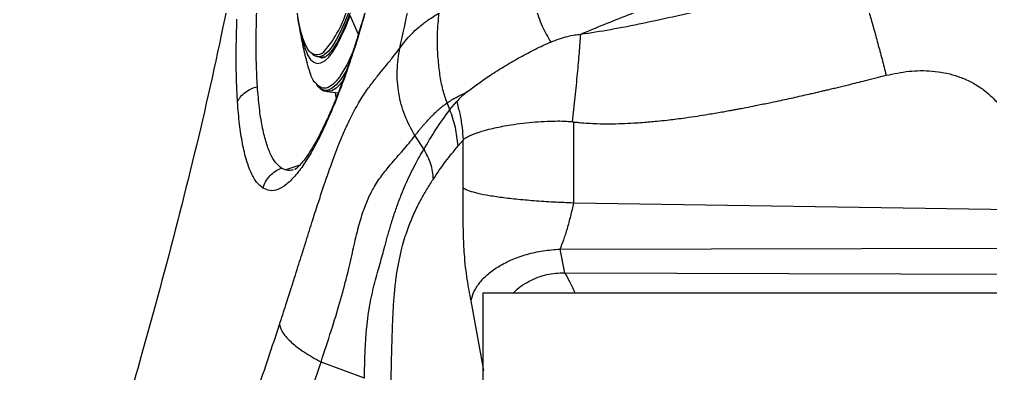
# Model space of a CAD drawing. Extents: x 832 to 912, y 781 to 934.
# Drawn here: x 899.07 to 907.3, y 834.83 to 837.83 of the extents above; entities that cross this region are included whole.
import ezdxf

# ---------------------------------------------------------------- set-up
doc = ezdxf.new("R2010")
doc.units = 0
doc.header["$MEASUREMENT"] = 0
doc.layers.add('1', color=4, linetype='Continuous')

# ---------------------------------------------------------------- blocks, each defined once
blk = doc.blocks.new('2026 SOVEREIGN HL')
at = {"layer": '1', "color": 3, "linetype": 'Continuous', "lineweight": 25}
for p, q in [((70.2113, 40.6094), (70.1414, 40.7713)), ((69.8639, 40.4219), (69.9105, 40.4153)), ((69.9018, 40.4124), (69.9048, 40.412)), ((69.9111, 40.4193), (69.9288, 40.419)), ((69.9465, 40.1269), (70.0405, 40.1153)), ((69.9487, 40.1267), (69.9465, 40.1269)), ((70.0248, 40.0755), (70.0175, 40.1181)), ((70.9863, 39.9737), (70.9627, 40.0296)), ((70.9863, 39.9737), (71.0451, 40.0426)), ((72.0366, 39.1843), (72.0366, 39.8686)), ((70.6908, 39.7522), (70.7659, 39.6351)), ((71.0987, 39.7155), (71.0558, 39.6654)), ((71.0987, 39.3111), (71.0987, 39.7155)), ((69.5914, 39.4631), (69.7178, 39.5046)), ((69.5914, 39.4631), (69.5604, 39.4777)), ((69.679, 39.4705), (69.6733, 39.4684)), ((72.037, 39.1843), (75.8203, 39.1254)), ((71.9206, 38.7907), (75.9598, 38.7993)), ((71.9606, 38.591), (71.9206, 38.7907)), ((71.9606, 38.591), (76.1752, 38.5783)), ((71.2749, 37.7638), (71.1667, 38.3543)), ((70.2628, 37.6978), (69.895, 37.8345))]:
    blk.add_line(p, q, dxfattribs=at)
at = {"layer": '1', "color": 3, "linetype": 'Continuous', "lineweight": 25, "flags": 128}
for points in [[(69.7985, 40.4668), (69.7873, 40.4806), (69.7629, 40.5222), (69.7408, 40.5775), (69.7211, 40.646), (69.7039, 40.7273), (69.6894, 40.8209), (69.684, 40.8641)], [(70.1355, 40.8118), (70.0982, 40.717), (70.0612, 40.6346), (70.0248, 40.5651), (69.9892, 40.5089), (69.9545, 40.4663), (69.9223, 40.4385)], [(69.781, 40.4373), (69.7816, 40.4361), (69.8068, 40.3987), (69.8341, 40.3749), (69.8632, 40.3649), (69.894, 40.3687), (69.9264, 40.3864), (69.9601, 40.4178), (69.9949, 40.4627), (70.0307, 40.5209), (70.0671, 40.592), (70.1041, 40.6756), (70.1414, 40.7713)], [(69.8817, 40.4194), (69.9002, 40.4127), (69.9018, 40.4124)], [(70.1167, 40.317), (70.0972, 40.2826), (70.0602, 40.2263), (70.0241, 40.1834), (69.9893, 40.1539), (69.9558, 40.1381), (69.9239, 40.1361), (69.8937, 40.1479), (69.8688, 40.1695)], [(70.0812, 40.2183), (70.0582, 40.1894), (70.022, 40.154), (69.9871, 40.133), (69.9539, 40.1264), (69.9487, 40.1267)]]:
    blk.add_lwpolyline(points, dxfattribs=at)
at = {"layer": '1', "color": 3, "linetype": 'Continuous', "lineweight": 25}
for centre, radius, start, end in [((70.9939, 40.9319), 1.3099, 182.74125, 202.18347), ((69.1802, 41.1001), 0.9766, 320.29437, 343.67738), ((69.8613, 40.5243), 0.0852, 222.50808, 325.55311), ((69.8748, 40.5027), 0.0799, 215.28918, 306.52931)]:
    blk.add_arc(centre, radius, start, end, dxfattribs=at)
for points, knots in [([(75.5245, 42.2897), (75.6075, 42.2931), (75.7676, 42.2996), (76.003, 42.2773), (76.2248, 42.2278), (76.433, 42.1483), (76.6251, 42.0421), (76.7999, 41.9124), (76.9566, 41.7626), (77.0945, 41.5962), (77.2127, 41.416), (77.3104, 41.2254), (77.3883, 41.026), (77.4375, 40.8503), (77.4676, 40.7012), (77.4856, 40.5818), (77.4984, 40.4616), (77.5068, 40.3408), (77.5113, 40.2193), (77.5128, 40.0969), (77.5129, 40.0152), (77.5129, 39.9743)], [0, 0, 0, 0, 0.071056, 0.137214, 0.201963, 0.265174, 0.327507, 0.389426, 0.451176, 0.512806, 0.574225, 0.635453, 0.696013, 0.757346, 0.7915, 0.82633, 0.86075, 0.89505, 0.930069, 0.964887, 1, 1, 1, 1]), ([(75.5502, 41.6424), (75.5902, 41.6405), (75.6772, 41.6363), (75.8069, 41.6185), (75.9383, 41.5904), (76.0648, 41.5524), (76.1819, 41.5062), (76.2911, 41.4524), (76.3938, 41.3913), (76.4833, 41.3272), (76.5566, 41.2661), (76.6143, 41.2124), (76.669, 41.1559), (76.7223, 41.094), (76.773, 41.0279), (76.8219, 40.956), (76.867, 40.8802), (76.906, 40.8048), (76.9381, 40.7342), (76.9676, 40.6604), (76.9935, 40.5846), (77.0145, 40.5114), (77.0288, 40.4532), (77.0417, 40.3932), (77.0554, 40.3164), (77.0657, 40.2364), (77.0721, 40.1661), (77.0754, 40.1168), (77.0777, 40.0692), (77.0792, 40.0217), (77.0795, 39.9901), (77.0797, 39.9743)], [0, 0, 0, 0, 0.047528, 0.103376, 0.155138, 0.206666, 0.259719, 0.304113, 0.35074, 0.401048, 0.434258, 0.463556, 0.494285, 0.527297, 0.560137, 0.59275, 0.630165, 0.664476, 0.693017, 0.721883, 0.758539, 0.787697, 0.811882, 0.829431, 0.860377, 0.904126, 0.924854, 0.943789, 0.96259, 0.981307, 1, 1, 1, 1]), ([(72.0949, 40.612), (72.2276, 40.6672), (72.4922, 40.7774), (72.917, 40.9305), (73.3585, 41.0824), (73.8151, 41.2315), (74.2835, 41.3785), (74.6008, 41.4753), (74.7598, 41.5239)], [0, 0, 0, 0, 0.167617, 0.334316, 0.500448, 0.666701, 0.832922, 1, 1, 1, 1]), ([(69.1976, 41.3253), (69.1194, 40.9398), (68.9632, 40.169), (68.683, 39.0231), (68.3249, 37.6945), (67.8757, 36.1868), (67.5184, 35.0623), (67.3398, 34.4998)], [0, 0, 0, 0, 0.166697, 0.333292, 0.499881, 0.749867, 1, 1, 1, 1]), ([(70.563, 40.4947), (70.5886, 40.6122), (70.6398, 40.8474), (70.6861, 41.0835), (70.7093, 41.2015)], [0, 0, 0, 0, 0.49998, 1, 1, 1, 1]), ([(71.6467, 41.1543), (71.6532, 41.103), (71.6667, 40.9966), (71.7092, 40.8372), (71.7641, 40.6808), (71.816, 40.5895), (71.8412, 40.5453)], [0, 0, 0, 0, 0.240148, 0.498154, 0.756435, 1, 1, 1, 1]), ([(74.43, 41.1398), (74.4965, 41.1557), (74.6297, 41.1876), (74.835, 41.2147), (75.0408, 41.2224), (75.2473, 41.2075), (75.449, 41.1687), (75.646, 41.104), (75.8319, 41.0138), (76.0038, 40.8989), (76.1572, 40.7619), (76.2758, 40.623), (76.3649, 40.4919), (76.4317, 40.3734), (76.4969, 40.2319), (76.5565, 40.0617), (76.6015, 39.868), (76.629, 39.6672), (76.6323, 39.5337), (76.634, 39.4644)], [0, 0, 0, 0, 0.0628718, 0.1258509, 0.1899475, 0.2516498, 0.3154437, 0.3779298, 0.4412952, 0.5044659, 0.5670631, 0.6295404, 0.6714763, 0.7124353, 0.7542463, 0.814346, 0.8775231, 0.9364591, 1, 1, 1, 1]), ([(72.095, 40.612), (72.1792, 40.6248), (72.3538, 40.6515), (72.6255, 40.707), (72.9122, 40.768), (73.3098, 40.8586), (73.8171, 40.9815), (74.2248, 41.0868), (74.43, 41.1398)], [0, 0, 0, 0, 0.1102621, 0.228519, 0.3518098, 0.4785306, 0.7376596, 1, 1, 1, 1]), ([(74.43, 41.1398), (74.4376, 41.1186), (74.4527, 41.0763), (74.4801, 40.992), (74.5101, 40.8944), (74.5427, 40.784), (74.577, 40.6633), (74.6123, 40.5346), (74.6481, 40.4005), (74.6715, 40.3093), (74.6833, 40.2637)], [0, 0, 0, 0, 0.125001, 0.250001, 0.375001, 0.5, 0.625, 0.749998, 0.874999, 1, 1, 1, 1]), ([(70.311, 40.9483), (70.2859, 40.8568), (70.2355, 40.6735), (70.1562, 40.4217), (70.0753, 40.1893), (69.9934, 39.9801), (69.9114, 39.7956), (69.8302, 39.6377), (69.7504, 39.5072), (69.673, 39.4054), (69.5987, 39.3333), (69.5284, 39.2925), (69.4623, 39.2804), (69.4229, 39.2986), (69.4032, 39.3077)], [0, 0, 0, 0, 0.083264, 0.166713, 0.250006, 0.333427, 0.416595, 0.499998, 0.583318, 0.666771, 0.749993, 0.833261, 0.916748, 1, 1, 1, 1]), ([(70.3126, 40.9636), (70.2982, 40.9104), (70.2731, 40.8177), (70.2399, 40.7038), (70.2154, 40.6224), (70.1959, 40.5595), (70.171, 40.4808), (70.1375, 40.3796), (70.0968, 40.2632), (70.0551, 40.151), (70.0152, 40.0503), (69.979, 39.9642), (69.9433, 39.8841), (69.91, 39.8137), (69.8747, 39.7444), (69.8403, 39.6814), (69.8071, 39.6257), (69.7766, 39.5794), (69.7509, 39.5438), (69.7273, 39.5145), (69.7074, 39.4927), (69.6947, 39.4809), (69.6872, 39.4746), (69.6827, 39.4711), (69.679, 39.4685), (69.6764, 39.467), (69.6745, 39.4659), (69.6733, 39.4654), (69.673, 39.4653), (69.6729, 39.4652)], [0, 0, 0, 0, 0.0582262, 0.1016376, 0.1304066, 0.1537694, 0.1770817, 0.2265567, 0.2813902, 0.3315309, 0.3839947, 0.4320442, 0.4689864, 0.5207703, 0.5618421, 0.6078561, 0.662018, 0.7017126, 0.7446356, 0.786782, 0.8284724, 0.8691173, 0.8856844, 0.9046302, 0.9239561, 0.9422465, 0.9565568, 0.9727226, 1, 1, 1, 1]), ([(69.3563, 40.168), (69.3528, 40.2335), (69.3458, 40.3645), (69.3442, 40.5862), (69.3487, 40.7483), (69.351, 40.8293)], [0, 0, 0, 0, 0.333333, 0.666666, 1, 1, 1, 1]), ([(69.1878, 40.0391), (69.1849, 40.0906), (69.1791, 40.1937), (69.1761, 40.3646), (69.1767, 40.5453), (69.1806, 40.6748), (69.1826, 40.7395)], [0, 0, 0, 0, 0.2497, 0.499991, 0.750088, 1, 1, 1, 1]), ([(70.1411, 40.7906), (70.135, 40.7744), (70.1175, 40.7276), (70.0887, 40.6582), (70.0553, 40.5868), (70.023, 40.5273), (69.9923, 40.48), (69.9639, 40.4454), (69.939, 40.4232), (69.9193, 40.4131), (69.9097, 40.4108), (69.9047, 40.4125), (69.9034, 40.4129)], [0, 0, 0, 0, 0.061333, 0.176918, 0.292088, 0.406549, 0.519958, 0.631845, 0.741791, 0.850384, 0.96052, 1, 1, 1, 1]), ([(70.563, 40.4947), (70.5777, 40.5139), (70.6086, 40.5545), (70.6579, 40.6119), (70.7211, 40.6706), (70.7989, 40.7311), (70.8634, 40.7722), (70.8961, 40.793)], [0, 0, 0, 0, 0.191641, 0.403212, 0.601513, 0.798227, 1, 1, 1, 1]), ([(70.9627, 40.0296), (70.9503, 40.0668), (70.9241, 40.1453), (70.9013, 40.2723), (70.8837, 40.4289), (70.8769, 40.6043), (70.8899, 40.7326), (70.8961, 40.793)], [0, 0, 0, 0, 0.152141, 0.321111, 0.499026, 0.763849, 1, 1, 1, 1]), ([(69.7049, 40.7119), (69.7054, 40.7079), (69.7128, 40.6525), (69.7337, 40.5486), (69.7569, 40.4384), (69.7738, 40.3796), (69.7766, 40.3698)], [0, 0, 0, 0, 0.035626, 0.493769, 0.915438, 1, 1, 1, 1]), ([(71.8412, 40.5453), (71.8659, 40.555), (71.9121, 40.5732), (71.98, 40.5933), (72.0401, 40.6056), (72.0782, 40.61), (72.095, 40.612)], [0, 0, 0, 0, 0.3176968, 0.5942188, 0.8210875, 1, 1, 1, 1]), ([(72.0251, 39.8699), (72.0331, 39.9402), (72.0491, 40.08), (72.069, 40.2793), (72.0852, 40.4629), (72.0917, 40.5621), (72.0949, 40.612)], [0, 0, 0, 0, 0.251573, 0.500214, 0.748747, 1, 1, 1, 1]), ([(69.5434, 38.151), (69.5616, 38.2069), (69.5949, 38.3096), (69.6395, 38.4493), (69.6759, 38.5645), (69.7064, 38.6614), (69.7365, 38.7575), (69.7759, 38.8836), (69.823, 39.0335), (69.8738, 39.1916), (69.931, 39.3643), (69.995, 39.5465), (70.0497, 39.6869), (70.0868, 39.7747), (70.11, 39.8272), (70.1334, 39.8774), (70.157, 39.9252), (70.1803, 39.9697), (70.2204, 40.0418), (70.2735, 40.1253), (70.3362, 40.2101), (70.3941, 40.2826), (70.452, 40.3533), (70.508, 40.4227), (70.5455, 40.4718), (70.563, 40.4947)], [0, 0, 0, 0, 0.038963, 0.071497, 0.097369, 0.119303, 0.139337, 0.16483, 0.208466, 0.246863, 0.281901, 0.342217, 0.399902, 0.419817, 0.440616, 0.46334, 0.485824, 0.509207, 0.533531, 0.610954, 0.687669, 0.764098, 0.837396, 0.924066, 1, 1, 1, 1]), ([(70.6908, 39.7522), (70.6598, 39.8088), (70.5978, 39.922), (70.5493, 40.1102), (70.5326, 40.3037), (70.5529, 40.431), (70.563, 40.4947)], [0, 0, 0, 0, 0.250066, 0.500088, 0.750061, 1, 1, 1, 1]), ([(71.136, 40.1256), (71.1641, 40.1473), (71.2204, 40.1906), (71.3302, 40.2656), (71.4511, 40.3423), (71.5792, 40.417), (71.707, 40.4859), (71.7974, 40.5259), (71.8412, 40.5453)], [0, 0, 0, 0, 0.173064, 0.347158, 0.525309, 0.692452, 0.851194, 1, 1, 1, 1]), ([(70.1693, 40.4769), (70.1623, 40.4594), (70.1323, 40.384), (70.0804, 40.29), (70.0151, 40.1985), (69.9537, 40.1538), (69.8968, 40.1491), (69.8639, 40.183), (69.8476, 40.1998)], [0, 0, 0, 0, 0.057189, 0.246226, 0.435264, 0.624301, 0.813338, 1, 1, 1, 1]), ([(69.913, 40.4152), (69.907, 40.4135), (69.8999, 40.4114), (69.8939, 40.4169), (69.893, 40.4177)], [0, 0, 0, 0, 0.8503027, 1, 1, 1, 1]), ([(69.8476, 40.1998), (69.8474, 40.2), (69.8302, 40.214), (69.806, 40.2676), (69.7859, 40.3408), (69.7779, 40.3702)], [0, 0, 0, 0, 0.00747, 0.601873, 1, 1, 1, 1]), ([(72.0366, 39.8686), (72.0371, 39.8685), (72.0415, 39.868), (72.0575, 39.8663), (72.1224, 39.8598), (72.2188, 39.854), (72.3385, 39.8523), (72.443, 39.8543), (72.5365, 39.8589), (72.6355, 39.8656), (72.7291, 39.8739), (72.8424, 39.8861), (72.9488, 39.8994), (73.0564, 39.9148), (73.1374, 39.9274), (73.2051, 39.9385), (73.2609, 39.948), (73.3143, 39.9574), (73.3598, 39.9656), (73.3906, 39.9713), (73.4172, 39.9763), (73.449, 39.9823), (73.5045, 39.9929), (73.5847, 40.0087), (73.6773, 40.0275), (73.7661, 40.0462), (73.8425, 40.0627), (73.9117, 40.0779), (73.9795, 40.0931), (74.0383, 40.1065), (74.097, 40.1201), (74.1449, 40.1313), (74.1914, 40.1422), (74.2294, 40.1513), (74.2713, 40.1613), (74.3172, 40.1724), (74.3965, 40.1917), (74.5191, 40.222), (74.6248, 40.2489), (74.6833, 40.2637)], [0, 0, 0, 0, 0.000513, 0.005013, 0.01788, 0.073345, 0.11271, 0.151437, 0.190001, 0.217141, 0.262288, 0.2948, 0.344331, 0.381887, 0.416102, 0.435903, 0.458419, 0.479234, 0.496436, 0.51004, 0.514247, 0.526586, 0.546142, 0.577305, 0.617823, 0.651651, 0.678569, 0.704944, 0.730779, 0.756077, 0.772261, 0.798031, 0.811017, 0.825533, 0.841575, 0.859142, 0.878231, 0.932709, 1, 1, 1, 1]), ([(74.6833, 40.2637), (74.7473, 40.2773), (74.8756, 40.3045), (75.0746, 40.3055), (75.2394, 40.275), (75.366, 40.227), (75.4569, 40.1786), (75.5408, 40.1179), (75.6158, 40.0458), (75.6802, 39.9636), (75.7328, 39.8728), (75.7728, 39.7756), (75.811, 39.6402), (75.8166, 39.5347), (75.8203, 39.4644)], [0, 0, 0, 0, 0.1199591, 0.2404679, 0.3630849, 0.4256052, 0.488515, 0.5516975, 0.6151464, 0.6788682, 0.7428298, 0.8070093, 0.8713574, 1, 1, 1, 1]), ([(69.1878, 40.0391), (69.1954, 40.0536), (69.2111, 40.0833), (69.2518, 40.1202), (69.2999, 40.1512), (69.3378, 40.1625), (69.3563, 40.168)], [0, 0, 0, 0, 0.244298, 0.499886, 0.755532, 1, 1, 1, 1]), ([(69.5604, 39.4777), (69.5432, 39.4917), (69.5086, 39.5197), (69.4644, 39.5973), (69.4264, 39.7002), (69.3955, 39.8304), (69.3712, 39.9843), (69.3613, 40.1068), (69.3563, 40.168)], [0, 0, 0, 0, 0.166667, 0.333333, 0.5, 0.666667, 0.833333, 1, 1, 1, 1]), ([(69.8558, 40.1862), (69.8585, 40.1816), (69.8614, 40.1765), (69.8652, 40.1732), (69.8655, 40.173)], [0, 0, 0, 0, 0.93237, 1, 1, 1, 1]), ([(69.8655, 40.173), (69.875, 40.1637), (69.8934, 40.1456), (69.9229, 40.1301), (69.9425, 40.1287), (69.9501, 40.1282)], [0, 0, 0, 0, 0.3972504, 0.7672101, 1, 1, 1, 1]), ([(70.9627, 40.0296), (70.9754, 40.0383), (71.0003, 40.0553), (71.0384, 40.076), (71.0788, 40.0953), (71.1173, 40.1157), (71.136, 40.1256)], [0, 0, 0, 0, 0.266584, 0.521003, 0.767567, 1, 1, 1, 1]), ([(71.136, 40.1256), (71.117, 40.11), (71.0787, 40.0785), (71.0563, 40.0546), (71.0451, 40.0426)], [0, 0, 0, 0, 0.497035, 1, 1, 1, 1]), ([(69.4032, 39.3077), (69.385, 39.3225), (69.3484, 39.3522), (69.3017, 39.4346), (69.2614, 39.5436), (69.2288, 39.6814), (69.2033, 39.8445), (69.1929, 39.9742), (69.1878, 40.0391)], [0, 0, 0, 0, 0.166484, 0.3334, 0.499998, 0.666837, 0.833345, 1, 1, 1, 1]), ([(70.6908, 39.7522), (70.694, 39.7564), (70.7005, 39.7647), (70.7101, 39.777), (70.7198, 39.7892), (70.7295, 39.8013), (70.7393, 39.8134), (70.7477, 39.8236), (70.7551, 39.8325), (70.7618, 39.8403), (70.7695, 39.8493), (70.7783, 39.8594), (70.7883, 39.8706), (70.7995, 39.8829), (70.8133, 39.8977), (70.831, 39.9161), (70.8543, 39.9393), (70.8803, 39.9637), (70.9077, 39.9876), (70.9345, 40.0093), (70.9533, 40.0228), (70.9627, 40.0296)], [0, 0, 0, 0, 0.041801, 0.083594, 0.12537, 0.167121, 0.208843, 0.250534, 0.27408, 0.301686, 0.333347, 0.369059, 0.408823, 0.452639, 0.500516, 0.566986, 0.650298, 0.750432, 0.83372, 0.916898, 1, 1, 1, 1]), ([(71.0451, 40.0426), (71.0538, 40.0082), (71.0724, 39.9351), (71.091, 39.8257), (71.0962, 39.7507), (71.0987, 39.7155)], [0, 0, 0, 0, 0.319539, 0.680785, 1, 1, 1, 1]), ([(70.7659, 39.6351), (70.7986, 39.6911), (70.8641, 39.8033), (70.9456, 39.9169), (70.9863, 39.9737)], [0, 0, 0, 0, 0.499855, 1, 1, 1, 1]), ([(71.0558, 39.6654), (71.0504, 39.718), (71.0394, 39.8232), (71.004, 39.9235), (70.9863, 39.9737)], [0, 0, 0, 0, 0.49963, 1, 1, 1, 1]), ([(71.0987, 39.7155), (71.105, 39.7215), (71.1175, 39.7333), (71.1605, 39.7569), (71.2366, 39.7861), (71.3579, 39.8178), (71.4855, 39.8419), (71.6039, 39.8583), (71.7071, 39.8688), (71.806, 39.8753), (71.8958, 39.8772), (71.9677, 39.876), (72.0093, 39.8716), (72.025, 39.8699)], [0, 0, 0, 0, 0.08095, 0.161273, 0.310919, 0.458112, 0.592671, 0.680742, 0.764485, 0.842084, 0.90858, 0.965469, 1, 1, 1, 1]), ([(72.025, 39.8699), (72.027, 39.8697), (72.0308, 39.8692), (72.0347, 39.8688), (72.0366, 39.8686)], [0, 0, 0, 0, 0.500077, 1, 1, 1, 1]), ([(69.895, 37.8345), (69.924, 37.9229), (69.9798, 38.0926), (70.0554, 38.3359), (70.1152, 38.5577), (70.1606, 38.7581), (70.2004, 38.9358), (70.2426, 39.0877), (70.2894, 39.2116), (70.3462, 39.3237), (70.4116, 39.4202), (70.4773, 39.5003), (70.5371, 39.5685), (70.5904, 39.6292), (70.6421, 39.6901), (70.6745, 39.7314), (70.6908, 39.7522)], [0, 0, 0, 0, 0.07344, 0.140919, 0.202271, 0.259019, 0.313396, 0.368002, 0.425639, 0.488141, 0.579216, 0.677189, 0.755762, 0.836117, 0.917636, 1, 1, 1, 1]), ([(70.8448, 39.3822), (70.8799, 39.4336), (70.95, 39.5362), (71.0206, 39.6223), (71.0558, 39.6654)], [0, 0, 0, 0, 0.500424, 1, 1, 1, 1]), ([(70.2628, 37.6978), (70.2633, 37.7239), (70.2642, 37.7657), (70.2657, 37.8284), (70.2675, 37.886), (70.2701, 37.9497), (70.2734, 38.0123), (70.2775, 38.0716), (70.2838, 38.1439), (70.294, 38.2298), (70.3099, 38.329), (70.3296, 38.4227), (70.3519, 38.5104), (70.3742, 38.5929), (70.3957, 38.6704), (70.4158, 38.7433), (70.4326, 38.805), (70.4471, 38.8581), (70.4601, 38.9047), (70.4737, 38.9522), (70.488, 39.0005), (70.5098, 39.0707), (70.5397, 39.1594), (70.5759, 39.2548), (70.6128, 39.3429), (70.6508, 39.4249), (70.6897, 39.502), (70.7284, 39.5727), (70.7536, 39.6146), (70.7659, 39.6351)], [0, 0, 0, 0, 0.020978, 0.033604, 0.050477, 0.067414, 0.085143, 0.101242, 0.115752, 0.144662, 0.172862, 0.201035, 0.229112, 0.257328, 0.28588, 0.314895, 0.34444, 0.365235, 0.387818, 0.412311, 0.438833, 0.46749, 0.53636, 0.614571, 0.685717, 0.76255, 0.847961, 0.925631, 1, 1, 1, 1]), ([(70.7659, 39.6351), (70.7877, 39.5954), (70.8314, 39.5159), (70.8404, 39.4268), (70.8448, 39.3822)], [0, 0, 0, 0, 0.5000007, 1, 1, 1, 1]), ([(69.4032, 39.3077), (69.4097, 39.3263), (69.4231, 39.3643), (69.4606, 39.4127), (69.5059, 39.4539), (69.5425, 39.4699), (69.5604, 39.4777)], [0, 0, 0, 0, 0.244904, 0.500715, 0.756146, 1, 1, 1, 1]), ([(69.6604, 39.4636), (69.6564, 39.462), (69.6318, 39.4521), (69.6098, 39.4581), (69.5914, 39.4631)], [0, 0, 0, 0, 0.162702, 1, 1, 1, 1]), ([(70.4883, 37.6408), (70.4898, 37.7111), (70.4926, 37.8468), (70.4974, 38.0396), (70.5035, 38.2104), (70.5118, 38.3594), (70.5239, 38.4918), (70.5406, 38.613), (70.5619, 38.7251), (70.5926, 38.8499), (70.6332, 38.9746), (70.6832, 39.0949), (70.7358, 39.2005), (70.7899, 39.2959), (70.8265, 39.3534), (70.8448, 39.3822)], [0, 0, 0, 0, 0.062686, 0.121006, 0.1728, 0.217908, 0.262026, 0.311418, 0.367434, 0.428853, 0.534848, 0.64692, 0.762745, 0.880854, 1, 1, 1, 1]), ([(71.1667, 38.3543), (71.1611, 38.3836), (71.1499, 38.4415), (71.1339, 38.5319), (71.1199, 38.6313), (71.1092, 38.746), (71.1026, 38.876), (71.0996, 39.0158), (71.0987, 39.1618), (71.0987, 39.261), (71.0987, 39.3111)], [0, 0, 0, 0, 0.131269, 0.259328, 0.38172, 0.499729, 0.617818, 0.740419, 0.868704, 1, 1, 1, 1]), ([(71.0987, 39.3111), (71.1095, 39.3042), (71.1311, 39.2904), (71.1995, 39.2698), (71.2922, 39.2502), (71.4091, 39.232), (71.5461, 39.2158), (71.6995, 39.2022), (71.8646, 39.1912), (71.9795, 39.1866), (72.037, 39.1843)], [0, 0, 0, 0, 0.12498, 0.249955, 0.374926, 0.499908, 0.624904, 0.749913, 0.874943, 1, 1, 1, 1]), ([(71.9206, 38.7907), (71.9309, 38.8159), (71.9514, 38.8662), (71.9824, 38.9634), (72.0119, 39.0704), (72.0286, 39.1464), (72.037, 39.1843)], [0, 0, 0, 0, 0.25046, 0.500489, 0.750269, 1, 1, 1, 1]), ([(71.1667, 38.3543), (71.1742, 38.3809), (71.189, 38.4342), (71.2397, 38.5112), (71.3103, 38.5835), (71.4017, 38.6487), (71.5116, 38.7048), (71.6375, 38.7488), (71.7756, 38.7801), (71.8722, 38.7872), (71.9206, 38.7907)], [0, 0, 0, 0, 0.1223596, 0.2450099, 0.3682591, 0.4923794, 0.6175709, 0.7439486, 0.8714888, 1, 1, 1, 1]), ([(71.5247, 38.4174), (71.5261, 38.4192), (71.5623, 38.4625), (71.6566, 38.523), (71.8042, 38.5839), (71.909, 38.5886), (71.9606, 38.591)], [0, 0, 0, 0, 0.014287, 0.3515, 0.680102, 1, 1, 1, 1]), ([(72.0483, 38.4174), (72.0481, 38.4179), (72.0336, 38.4534), (72.0033, 38.5154), (71.9749, 38.5657), (71.9606, 38.591)], [0, 0, 0, 0, 0.0075401, 0.5029583, 1, 1, 1, 1]), ([(76.6628, 38.4174), (76.3274, 38.4174), (75.6568, 38.4174), (74.6484, 38.4174), (73.7114, 38.4174), (72.8468, 38.4174), (72.055, 38.4174), (71.5281, 38.4174), (71.2647, 38.4174)], [0, 0, 0, 0, 0.186669, 0.373333, 0.559996, 0.706663, 0.85333, 1, 1, 1, 1]), ([(71.2647, 38.4174), (71.2647, 38.1138), (71.2647, 37.5067), (71.2647, 36.5918), (71.2647, 35.6779), (71.2647, 34.7636), (71.2647, 33.9147), (71.2647, 33.131), (71.2647, 32.4127), (71.2647, 31.6945), (71.2647, 30.9763), (71.2647, 30.4993), (71.2647, 30.2608)], [0, 0, 0, 0, 0.111984, 0.223967, 0.335981, 0.447994, 0.560008, 0.648018, 0.736029, 0.824039, 0.912009, 1, 1, 1, 1]), ([(68.2832, 34.863), (68.3311, 34.9745), (68.4261, 35.1955), (68.5645, 35.5256), (68.6981, 35.8506), (68.8265, 36.1707), (68.9812, 36.5661), (69.159, 37.0383), (69.3576, 37.5921), (69.4814, 37.9644), (69.5434, 38.151)], [0, 0, 0, 0, 0.104144, 0.206324, 0.306516, 0.404702, 0.500865, 0.66856, 0.833887, 1, 1, 1, 1]), ([(69.5434, 38.151), (69.5509, 38.1277), (69.5657, 38.0811), (69.6409, 38.0004), (69.7486, 37.9165), (69.8462, 37.8618), (69.895, 37.8345)], [0, 0, 0, 0, 0.2500007, 0.5000001, 0.749999, 1, 1, 1, 1]), ([(68.6778, 34.6604), (68.6835, 34.6735), (68.6972, 34.7053), (68.7248, 34.7696), (68.7646, 34.8627), (68.818, 34.9886), (68.883, 35.1428), (68.9545, 35.3146), (69.0227, 35.4804), (69.1118, 35.6994), (69.1806, 35.8715), (69.2353, 36.0107), (69.2497, 36.0474), (69.2639, 36.0837), (69.278, 36.1197), (69.2918, 36.1554), (69.3056, 36.1908), (69.3145, 36.2144), (69.3193, 36.2264), (69.3198, 36.2277), (69.3216, 36.2322), (69.3281, 36.2491), (69.3423, 36.286), (69.3663, 36.3486), (69.4014, 36.4408), (69.4482, 36.5648), (69.4885, 36.6732), (69.518, 36.753), (69.5332, 36.7944), (69.5489, 36.8373), (69.5651, 36.8819), (69.5819, 36.928), (69.5991, 36.9758), (69.6195, 37.0324), (69.6456, 37.1055), (69.6801, 37.2029), (69.7229, 37.3252), (69.7737, 37.4724), (69.8322, 37.6448), (69.8732, 37.7685), (69.895, 37.8345)], [0, 0, 0, 0, 0.012726, 0.03072, 0.062178, 0.102645, 0.152132, 0.210651, 0.267608, 0.311024, 0.41988, 0.431576, 0.443166, 0.45465, 0.466028, 0.4773, 0.488466, 0.499527, 0.499572, 0.499887, 0.500728, 0.503854, 0.515879, 0.535603, 0.563026, 0.60288, 0.652394, 0.664837, 0.677767, 0.691183, 0.705087, 0.719476, 0.734353, 0.749716, 0.772337, 0.802591, 0.840479, 0.886005, 0.939174, 1, 1, 1, 1])]:
    blk.add_open_spline(points, degree=3, knots=knots, dxfattribs=at)

msp = doc.modelspace()

# ---------------------------------------------------------------- block references
at = {"layer": '1'}
msp.add_blockref('2026 SOVEREIGN HL', (831.7292, 797.0948), dxfattribs=at)

doc.saveas('drawing.dxf')
